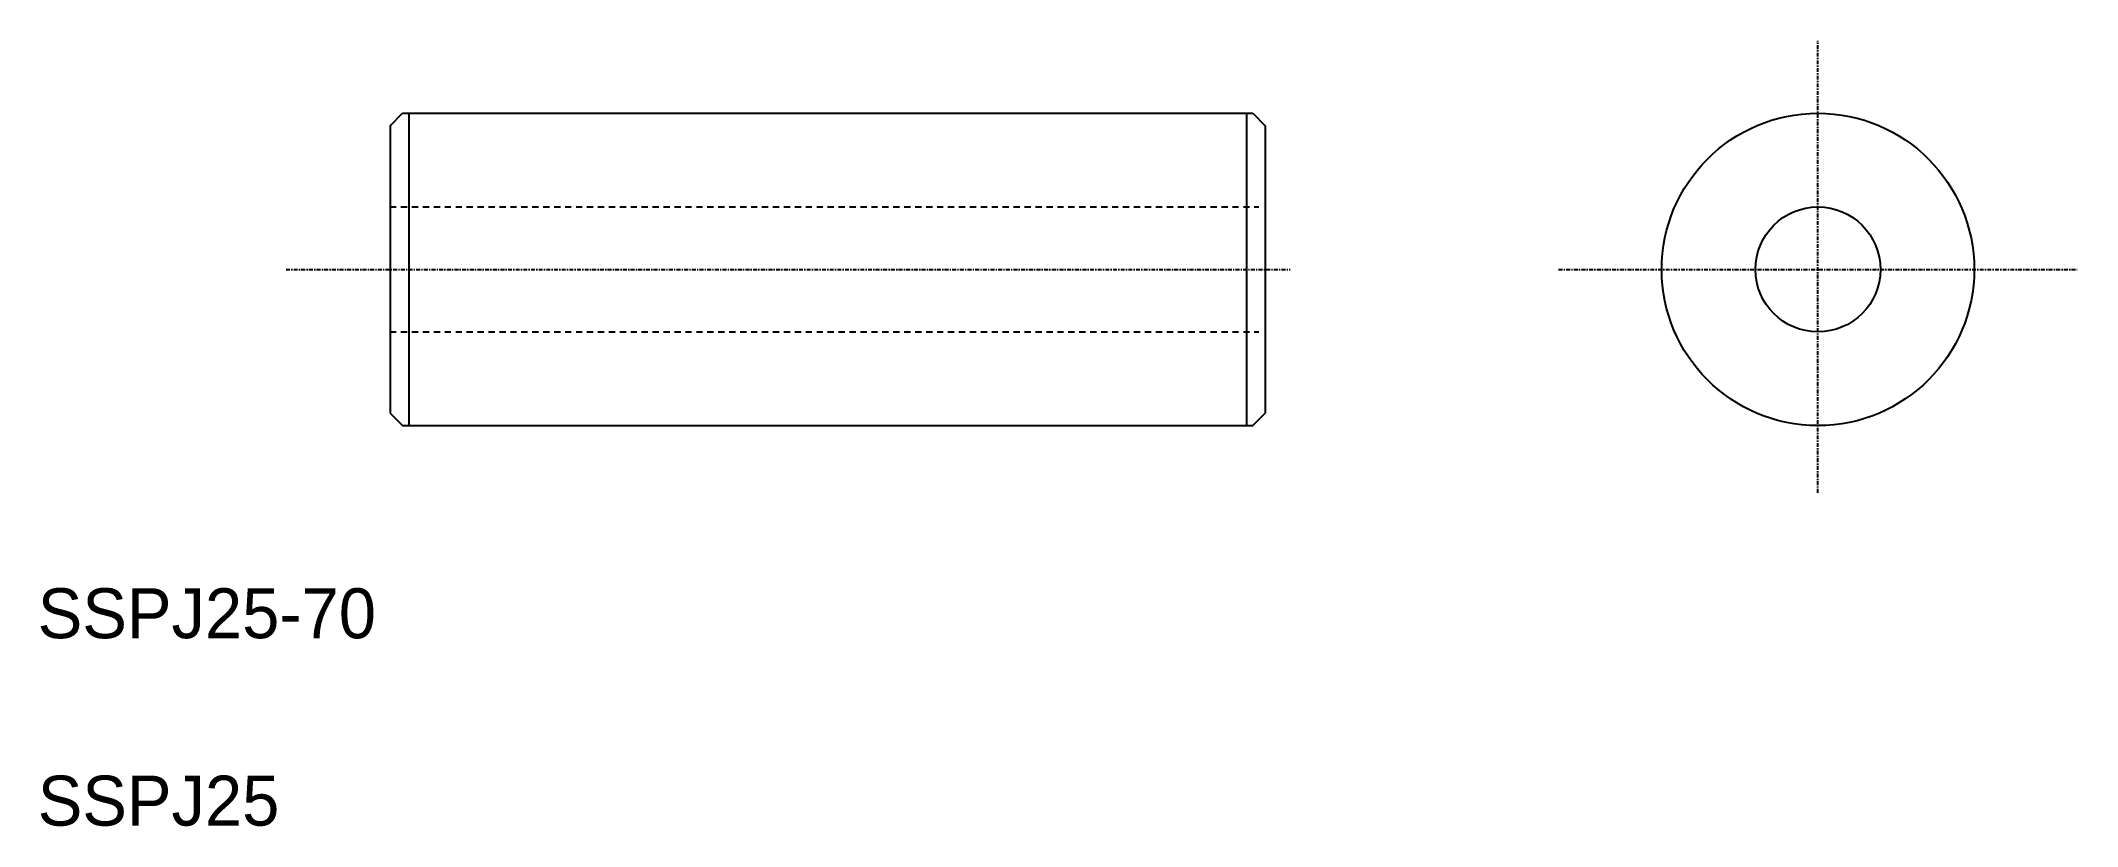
# Model space of a CAD drawing. Extents: x 156 to 319, y 72 to 135.
import ezdxf

# ---------------------------------------------------------------- set-up
doc = ezdxf.new("R2010")
doc.units = 0
doc.header["$LTSCALE"] = 0.25
doc.linetypes.add('CENTER', pattern=[2, 1.25, -0.25, 0.25, -0.25])
doc.linetypes.add('DASHED', pattern=[3.5, 2, -1.5])
doc.layers.get('0').update_dxf_attribs({"linetype": 'CONTINUOUS'})
doc.layers.add('CENTER', color=1, linetype='CENTER')

msp = doc.modelspace()

# ---------------------------------------------------------------- linework, layer by layer
at = {"color": 7, "linetype": 'CONTINUOUS'}
for p, q in [((184.25, 128.03), (185.25, 129.03)), ((185.25, 129.03), (253.25, 129.03)), ((185.75, 129.03), (185.75, 104.03)), ((252.75, 129.03), (252.75, 104.03)), ((253.25, 129.03), (254.25, 128.03)), ((184.25, 128.03), (184.25, 105.03)), ((254.25, 128.03), (254.25, 105.03)), ((184.25, 105.03), (185.25, 104.03)), ((253.25, 104.03), (254.25, 105.03)), ((185.25, 104.03), (253.25, 104.03))]:
    msp.add_line(p, q, dxfattribs=at)
at = {"color": 3, "linetype": 'DASHED'}
for p, q in [((184.25, 121.53), (253.75, 121.53)), ((184.25, 111.53), (253.75, 111.53))]:
    msp.add_line(p, q, dxfattribs=at)
for radius in [12.5, 5]:
    msp.add_circle((298.46, 116.53), radius)
at = {"layer": 'CENTER', "linetype": 'CENTER'}
for p, q in [((298.46, 98.65), (298.46, 134.84)), ((277.71, 116.53), (319.2, 116.53))]:
    msp.add_line(p, q, dxfattribs=at)
at = {"layer": 'CENTER', "color": 1, "linetype": 'CENTER'}
msp.add_line((175.93, 116.53), (256.25, 116.53), dxfattribs=at)

# ---------------------------------------------------------------- texts
for s, p in [('SSPJ25-70', (156.07, 87.01)), ('SSPJ25', (156.07, 72.01))]:
    msp.add_text(s, height=4).set_placement(p)

doc.saveas('drawing.dxf')
